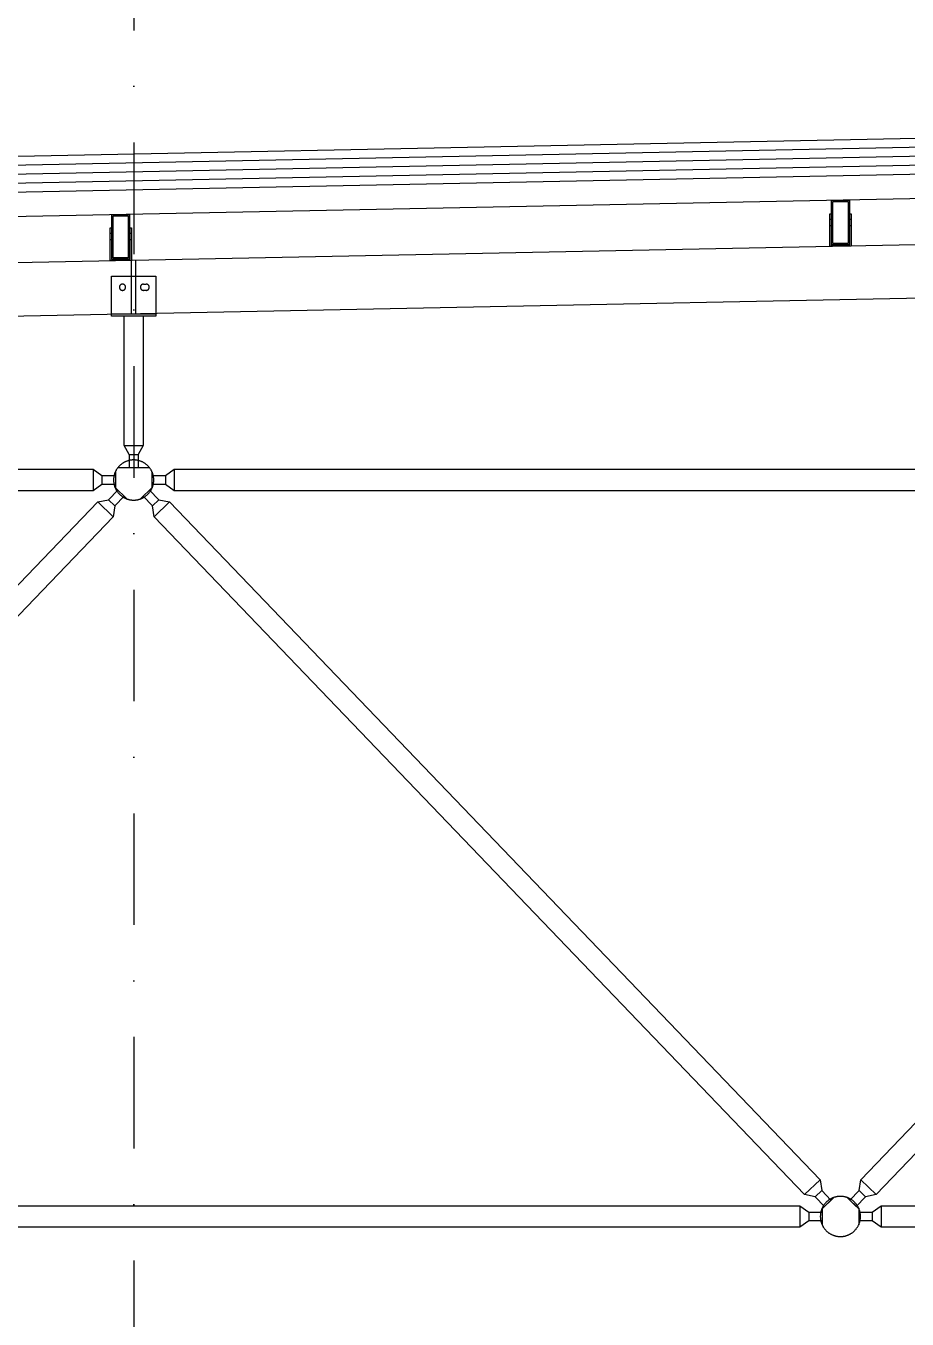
# Model space of a CAD drawing. Header units: centimetres. Extents: x 77182 to 116086, y 20619 to 33555.
# Drawn here: x 83159.9 to 83357.3, y 22535.4 to 22825.2 of the extents above; entities that cross this region are included whole.
import ezdxf

# ---------------------------------------------------------------- set-up
doc = ezdxf.new("R2010")
doc.units = ezdxf.units.CM
doc.header["$LTSCALE"] = 100
doc.linetypes.add('DASHDOT2', pattern=[0.5, 0.25, -0.125, 0, -0.125])
doc.linetypes.add('HIDDEN', pattern=[9.524999999999999, 6.349999999999999, -3.174999999999999])
for name, color, linetype in [('A-ANNO-GRID', 155, 'DASHDOT2'), ('A-ELEV-01', 255, 'Continuous'), ('A-ELEV-02', 253, 'Continuous'), ('A-WALL-INSL', 249, 'Continuous'), ('A-WALL-SNWPNL', 200, 'Continuous'), ('S-STEL', 3, 'Continuous')]:
    doc.layers.add(name, color=color, linetype=linetype)
doc.linetypes.add('BATTING', pattern='A,0.00254,-2.54,[134,ltypeshp.shx,S=2.54,R=0,X=-2.54,Y=0],-5.08,[134,ltypeshp.shx,S=2.54,R=180,X=2.54,Y=0],-2.54', length=10.16254)

msp = doc.modelspace()

# ---------------------------------------------------------------- linework, layer by layer
at = {"layer": 'A-ANNO-GRID'}
msp.add_line((83184.06779837918, 23450.32734961257), (83184.06779837918, 21881.85678621799), dxfattribs=at)
at = {"layer": 'A-ELEV-01'}
for points in [[(84609.04320586086, 22811.40950459917), (81834.04366994584, 22755.9089657045)], [(84450.20987256087, 22797.93030675762), (81913.36814105339, 22747.19297099707)], [(84450.20987256087, 22785.92790695018), (81913.36814105339, 22735.19057118963)], [(83183.54320616089, 22769.1042235103), (83183.54320616089, 22772.6042235103)], [(83184.54320616089, 22769.1042235103), (83184.54320616089, 22772.6042235103)]]:
    msp.add_lwpolyline(points, dxfattribs=at)
at = {"layer": 'A-ELEV-01', "linetype": 'HIDDEN', "ltscale": 0.05}
for points in [[(83183.54320616089, 22760.58944845969), (83183.54320616089, 22769.1042235103)], [(83184.54320616089, 22760.61944845968), (83184.54320616089, 22769.1042235103)]]:
    msp.add_lwpolyline(points, dxfattribs=at)
at = {"layer": 'A-ELEV-02'}
for points in [[(83340.27653946096, 22776.07592105242), (83344.47653946088, 22776.0759210525), (83344.4765394609, 22783.07592105254), (83344.77653946097, 22783.07592105235), (83344.77653946089, 22775.77592105253), (83339.97653946112, 22775.77592105237), (83339.97653946101, 22783.07592105257), (83340.276539461, 22783.07592105251)], [(83179.04320616098, 22772.90422351018), (83183.24320616087, 22772.90422351027), (83183.24320616091, 22779.9042235103), (83183.54320616098, 22779.90422351011), (83183.54320616089, 22772.6042235103), (83178.7432061611, 22772.60422351013), (83178.74320616102, 22779.90422351034), (83179.043206161, 22779.90422351027)], [(83179.04320616087, 22769.1042235103), (83189.04320616089, 22769.1042235103), (83189.04320616089, 22760.1042235103), (83179.04320616087, 22760.1042235103)], [(83182.2432061609, 22766.6042235103), (83182.24303370868, 22766.61976067093), (83182.2425102256, 22766.63542968121), (83182.24162673893, 22766.65122027787), (83182.24037459693, 22766.66712161683), (83182.23874550858, 22766.68312227989), (83182.23673158415, 22766.69921028454), (83182.23432537596, 22766.71537309677), (83182.23151991879, 22766.73159764699), (83182.22830877046, 22766.7478703493), (83182.22468605165, 22766.76417712399), (83182.22064648465, 22766.7805034233), (83182.21618543164, 22766.79683426069), (83182.21129893055, 22766.81315424318), (83182.20598373009, 22766.8294476071), (83182.20023732207, 22766.8456982569), (83182.19405797165, 22766.861889807), (83182.18744474469, 22766.87800562652), (83182.18039753233, 22766.89402888667), (83182.17291707211, 22766.90994261061), (83182.16500496567, 22766.92572972544), (83182.15666369264, 22766.94137311618), (83182.1478966205, 22766.95685568133), (83182.13870801048, 22766.9721603896), (83182.12910301876, 22766.98727033767), (83182.11908769363, 22767.00216880837), (83182.10866896797, 22767.01683932897), (83182.09785464709, 22767.03126572924), (83182.0866533922, 22767.04543219878), (83182.07507469924, 22767.05932334321), (83182.06312887344, 22767.07292423888), (83182.0508269995, 22767.08622048559), (83182.03818090772, 22767.09919825713), (83182.0252031362, 22767.11184434892), (83182.01190688947, 22767.12414622286), (83181.9983059938, 22767.13609204865), (83181.98441484939, 22767.1476707416), (83181.97024837983, 22767.1588719965), (83181.95582197956, 22767.16968631738), (83181.94115145897, 22767.18010504304), (83181.92625298825, 22767.19012036815), (83181.9111430402, 22767.19972535988), (83181.89583833193, 22767.20891396992), (83181.88035576676, 22767.21768104204), (83181.86471237605, 22767.22602231508), (83181.8489252612, 22767.23393442151), (83181.83301153727, 22767.24141488173), (83181.8169882771, 22767.24846209409), (83181.80087245758, 22767.25507532105), (83181.78468090748, 22767.26125467147), (83181.7684302577, 22767.26700107949), (83181.75213689377, 22767.27231627995), (83181.7358169113, 22767.27720278103), (83181.71948607391, 22767.28166383407), (83181.70315977457, 22767.28570340103), (83181.6868529999, 22767.28932611988), (83181.67058029759, 22767.2925372682), (83181.65435574735, 22767.29534272536), (83181.63819293515, 22767.29774893357), (83181.62210493049, 22767.29976285797), (83181.6061042674, 22767.30139194633), (83181.59020292846, 22767.30264408835), (83181.5744123318, 22767.30352757499), (83181.55874332154, 22767.30405105809), (83181.54320616089, 22767.3042235103), (83181.52766900026, 22767.30405105809), (83181.51199998998, 22767.30352757499), (83181.49620939331, 22767.30264408835), (83181.48030805436, 22767.30139194633), (83181.4643073913, 22767.29976285797), (83181.44821938666, 22767.29774893357), (83181.43205657441, 22767.29534272536), (83181.41583202421, 22767.2925372682), (83181.3995593219, 22767.28932611988), (83181.38325254722, 22767.28570340103), (83181.3669262479, 22767.28166383407), (83181.3505954105, 22767.27720278103), (83181.334275428, 22767.27231627995), (83181.3179820641, 22767.26700107949), (83181.3017314143, 22767.26125467147), (83181.2855398642, 22767.25507532105), (83181.26942404466, 22767.24846209409), (83181.2534007845, 22767.24141488173), (83181.23748706057, 22767.23393442151), (83181.22169994575, 22767.22602231508), (83181.206056555, 22767.21768104204), (83181.19057398988, 22767.20891396992), (83181.1752692816, 22767.19972535988), (83181.16015933352, 22767.19012036815), (83181.14526086283, 22767.18010504304), (83181.1305903422, 22767.16968631738), (83181.11616394194, 22767.1588719965), (83181.10199747239, 22767.1476707416), (83181.08810632798, 22767.13609204865), (83181.0745054323, 22767.12414622286), (83181.0612091856, 22767.11184434892), (83181.04823141405, 22767.09919825713), (83181.03558532227, 22767.08622048559), (83181.02328344833, 22767.07292423888), (83181.01133762253, 22767.05932334321), (83180.9997589296, 22767.04543219878), (83180.98855767467, 22767.03126572924), (83180.97774335381, 22767.01683932897), (83180.96732462815, 22767.00216880837), (83180.95730930306, 22766.98727033767), (83180.94770431131, 22766.9721603896), (83180.93851570127, 22766.95685568133), (83180.92974862915, 22766.94137311618), (83180.92140735609, 22766.92572972544), (83180.91349524967, 22766.90994261061), (83180.90601478943, 22766.89402888667), (83180.89896757712, 22766.87800562652), (83180.89235435014, 22766.861889807), (83180.88617499974, 22766.8456982569), (83180.88042859171, 22766.8294476071), (83180.87511339124, 22766.81315424318), (83180.87022689017, 22766.79683426069), (83180.86576583711, 22766.7805034233), (83180.86172627017, 22766.76417712399), (83180.85810355132, 22766.7478703493), (83180.854892403, 22766.73159764699), (83180.85208694584, 22766.71537309677), (83180.84968073762, 22766.69921028454), (83180.84766681324, 22766.68312227989), (83180.84603772486, 22766.66712161683), (83180.84478558286, 22766.65122027787), (83180.84390209621, 22766.63542968121), (83180.84337861312, 22766.61976067093), (83180.8432061609, 22766.6042235103), (83180.84337861312, 22766.58868634966), (83180.84390209621, 22766.5730173394), (83180.84478558286, 22766.55722674273), (83180.84603772486, 22766.54132540377), (83180.84766681324, 22766.52532474071), (83180.84968073762, 22766.50923673606), (83180.85208694584, 22766.49307392383), (83180.854892403, 22766.47684937361), (83180.85810355132, 22766.46057667129), (83180.86172627017, 22766.44426989661), (83180.86576583711, 22766.4279435973), (83180.87022689017, 22766.41161275991), (83180.87511339124, 22766.39529277741), (83180.88042859171, 22766.3789994135), (83180.88617499974, 22766.36274876371), (83180.89235435014, 22766.3465572136), (83180.89896757712, 22766.33044139409), (83180.90601478943, 22766.31441813393), (83180.91349524967, 22766.29850440999), (83180.92140735609, 22766.28271729516), (83180.92974862915, 22766.26707390442), (83180.93851570127, 22766.25159133928), (83180.94770431131, 22766.23628663101), (83180.95730930306, 22766.22117668293), (83180.96732462815, 22766.20627821223), (83180.97774335381, 22766.19160769163), (83180.98855767467, 22766.17718129136), (83180.9997589296, 22766.16301482182), (83181.01133762253, 22766.14912367739), (83181.02328344833, 22766.13552278173), (83181.03558532227, 22766.122226535), (83181.04823141405, 22766.10924876347), (83181.0612091856, 22766.09660267168), (83181.0745054323, 22766.08430079774), (83181.08810632798, 22766.07235497196), (83181.10199747239, 22766.060776279), (83181.11616394194, 22766.0495750241), (83181.1305903422, 22766.03876070323), (83181.14526086283, 22766.02834197757), (83181.16015933352, 22766.01832665245), (83181.1752692816, 22766.00872166072), (83181.19057398988, 22765.99953305068), (83181.206056555, 22765.99076597855), (83181.22169994575, 22765.98242470552), (83181.23748706057, 22765.97451259908), (83181.2534007845, 22765.96703213887), (83181.26942404466, 22765.95998492652), (83181.2855398642, 22765.95337169956), (83181.3017314143, 22765.94719234912), (83181.3179820641, 22765.94144594112), (83181.334275428, 22765.93613074065), (83181.3505954105, 22765.93124423957), (83181.3669262479, 22765.92678318653), (83181.38325254722, 22765.92274361957), (83181.3995593219, 22765.91912090073), (83181.41583202421, 22765.91590975241), (83181.43205657441, 22765.91310429524), (83181.44821938666, 22765.91069808703), (83181.4643073913, 22765.90868416263), (83181.48030805436, 22765.90705507427), (83181.49620939331, 22765.90580293226), (83181.51199998998, 22765.9049194456), (83181.52766900026, 22765.90439596251), (83181.54320616089, 22765.9042235103), (83181.55874332154, 22765.90439596251), (83181.5744123318, 22765.9049194456), (83181.59020292846, 22765.90580293226), (83181.6061042674, 22765.90705507427), (83181.62210493049, 22765.90868416263), (83181.63819293515, 22765.91069808703), (83181.65435574735, 22765.91310429524), (83181.67058029759, 22765.91590975241), (83181.6868529999, 22765.91912090073), (83181.70315977457, 22765.92274361957), (83181.71948607391, 22765.92678318653), (83181.7358169113, 22765.93124423957), (83181.75213689377, 22765.93613074065), (83181.7684302577, 22765.94144594112), (83181.78468090748, 22765.94719234912), (83181.80087245758, 22765.95337169956), (83181.8169882771, 22765.95998492652), (83181.83301153727, 22765.96703213887), (83181.8489252612, 22765.97451259908), (83181.86471237605, 22765.98242470552), (83181.88035576676, 22765.99076597855), (83181.89583833193, 22765.99953305068), (83181.9111430402, 22766.00872166072), (83181.92625298825, 22766.01832665245), (83181.94115145897, 22766.02834197757), (83181.95582197956, 22766.03876070323), (83181.97024837983, 22766.0495750241), (83181.98441484939, 22766.060776279), (83181.9983059938, 22766.07235497196), (83182.01190688947, 22766.08430079774), (83182.0252031362, 22766.09660267168), (83182.03818090772, 22766.10924876347), (83182.0508269995, 22766.122226535), (83182.06312887344, 22766.13552278173), (83182.07507469924, 22766.14912367739), (83182.0866533922, 22766.16301482182), (83182.09785464709, 22766.17718129136), (83182.10866896797, 22766.19160769163), (83182.11908769363, 22766.20627821223), (83182.12910301876, 22766.22117668293), (83182.13870801048, 22766.23628663101), (83182.1478966205, 22766.25159133928), (83182.15666369264, 22766.26707390442), (83182.16500496567, 22766.28271729516), (83182.17291707211, 22766.29850440999), (83182.18039753233, 22766.31441813393), (83182.18744474469, 22766.33044139409), (83182.19405797165, 22766.3465572136), (83182.20023732207, 22766.36274876371), (83182.20598373009, 22766.3789994135), (83182.21129893055, 22766.39529277741), (83182.21618543164, 22766.41161275991), (83182.22064648465, 22766.4279435973), (83182.22468605165, 22766.44426989661), (83182.22830877046, 22766.46057667129), (83182.23151991879, 22766.47684937361), (83182.23432537596, 22766.49307392383), (83182.23673158415, 22766.50923673606), (83182.23874550858, 22766.52532474071), (83182.24037459693, 22766.54132540377), (83182.24162673893, 22766.55722674273), (83182.2425102256, 22766.5730173394), (83182.24303370868, 22766.58868634966)], [(83188.54320616082, 22723.40890211092), (83188.54209753947, 22723.50878385785), (83188.53873229102, 22723.60951320959), (83188.53305273398, 22723.71102418817), (83188.52500324958, 22723.81324708145), (83188.51453053873, 22723.91610848684), (83188.50158388185, 22724.01953137391), (83188.48611540053, 22724.12343516677), (83188.46808031871, 22724.22773584677), (83188.44743722236, 22724.33234607594), (83188.42414831553, 22724.43717534174), (83188.3981796708, 22724.54213012308), (83188.36950147268, 22724.64711407772), (83188.33808825145, 22724.75202825086), (83188.30391910562, 22724.85677130463), (83188.26697791125, 22724.9612397676), (83188.22725351562, 22725.06532830393), (83188.18473991376, 22725.16893000087), (83188.13943640573, 22725.27193667332), (83188.09134773292, 22725.37423918434), (83188.04048419157, 22725.47572777966), (83187.98686172203, 22725.57629243443), (83187.9305019727, 22725.67582321034), (83187.87143233672, 22725.77421062065), (83187.80968596131, 22725.87134600113), (83187.74530172843, 22725.96712188418), (83187.67832420632, 22726.06143237375), (83187.60880357213, 22726.15417351837), (83187.53679550494, 22726.24524367969), (83187.46236105022, 22726.33454389389), (83187.38556645587, 22726.42197822316), (83187.30648298055, 22726.50745409495), (83187.2251866762, 22726.59088262623), (83187.1417581449, 22726.67217893062), (83187.05628227312, 22726.75126240591), (83186.96884794383, 22726.82805700029), (83186.87954772965, 22726.90249145498), (83186.7884775683, 22726.97449952217), (83186.69573642372, 22727.04402015639), (83186.60142593415, 22727.11099767848), (83186.50565005108, 22727.17538191137), (83186.40851467058, 22727.23712828677), (83186.31012726028, 22727.29619792276), (83186.2105964844, 22727.3525576721), (83186.1100318296, 22727.40618014163), (83186.00854323429, 22727.45704368299), (83185.90624072326, 22727.50513235579), (83185.8032340508, 22727.55043586381), (83185.69963235388, 22727.59294946567), (83185.59554381756, 22727.63267386131), (83185.49107535456, 22727.66961505567), (83185.38633230081, 22727.70378420148), (83185.28141812768, 22727.73519742273), (83185.17643417302, 22727.76387562085), (83185.07147939168, 22727.78984426558), (83184.96665012588, 22727.81313317243), (83184.8620398967, 22727.83377626876), (83184.75773921671, 22727.85181135057), (83184.65383542386, 22727.86727983189), (83184.55041253682, 22727.88022648876), (83184.4475511314, 22727.89069919964), (83184.34532823812, 22727.89874868403), (83184.24381725951, 22727.90442824106), (83184.14308790783, 22727.9077934895), (83184.04320616084, 22727.90890211088), (83183.94332441394, 22727.9077934895), (83183.84259506219, 22727.90442824106), (83183.74108408362, 22727.89874868403), (83183.63886119032, 22727.89069919964), (83183.53599978494, 22727.88022648876), (83183.43257689787, 22727.86727983189), (83183.32867310502, 22727.85181135057), (83183.22437242503, 22727.83377626876), (83183.11976219586, 22727.81313317243), (83183.01493293006, 22727.78984426558), (83182.9099781487, 22727.76387562085), (83182.80499419406, 22727.73519742273), (83182.70008002094, 22727.70378420148), (83182.59533696718, 22727.66961505567), (83182.49086850419, 22727.63267386131), (83182.38677996784, 22727.59294946567), (83182.28317827093, 22727.55043586381), (83182.18017159848, 22727.50513235579), (83182.07786908744, 22727.45704368299), (83181.97638049212, 22727.40618014163), (83181.87581583735, 22727.3525576721), (83181.77628506142, 22727.29619792276), (83181.67789765113, 22727.23712828677), (83181.58076227065, 22727.17538191137), (83181.48498638762, 22727.11099767848), (83181.39067589802, 22727.04402015639), (83181.29793475341, 22726.97449952217), (83181.2068645921, 22726.90249145498), (83181.1175643779, 22726.82805700029), (83181.03013004863, 22726.75126240591), (83180.94465417686, 22726.67217893062), (83180.86122564555, 22726.59088262623), (83180.77992934117, 22726.50745409495), (83180.70084586588, 22726.42197822316), (83180.6240512715, 22726.33454389389), (83180.5496168168, 22726.24524367969), (83180.47760874961, 22726.15417351837), (83180.40808811542, 22726.06143237375), (83180.3411105933, 22725.96712188418), (83180.2767263604, 22725.87134600113), (83180.21497998502, 22725.77421062065), (83180.15591034904, 22725.67582321034), (83180.0995505997, 22725.57629243443), (83180.04592813016, 22725.47572777966), (83179.99506458877, 22725.37423918434), (83179.94697591598, 22725.27193667332), (83179.90167240798, 22725.16893000087), (83179.85915880612, 22725.06532830393), (83179.81943441048, 22724.9612397676), (83179.7824932161, 22724.85677130463), (83179.74832407029, 22724.75202825086), (83179.71691084906, 22724.64711407772), (83179.68823265095, 22724.54213012308), (83179.66226400621, 22724.43717534174), (83179.63897509937, 22724.33234607594), (83179.61833200302, 22724.22773584677), (83179.60029692121, 22724.12343516677), (83179.5848284399, 22724.01953137391), (83179.57188178302, 22723.91610848684), (83179.56140907214, 22723.81324708145), (83179.55335958776, 22723.71102418817), (83179.54768003072, 22723.60951320959), (83179.54431478227, 22723.50878385785), (83179.54320616092, 22723.40890211092), (83179.54431478227, 22723.30902036399), (83179.54768003072, 22723.20829101225), (83179.55335958776, 22723.10678003367), (83179.56140907214, 22723.00455714038), (83179.57188178302, 22722.901695735), (83179.5848284399, 22722.79827284793), (83179.60029692121, 22722.69436905506), (83179.61833200302, 22722.59006837507), (83179.63897509937, 22722.4854581459), (83179.66226400621, 22722.3806288801), (83179.68823265095, 22722.27567409876), (83179.71691084906, 22722.17069014412), (83179.74832407029, 22722.06577597097), (83179.7824932161, 22721.96103291721), (83179.81943441048, 22721.85656445424), (83179.85915880612, 22721.75247591791), (83179.90167240798, 22721.64887422098), (83179.94697591598, 22721.54586754853), (83179.99506458877, 22721.4435650375), (83180.04592813016, 22721.34207644219), (83180.0995505997, 22721.2415117874), (83180.15591034904, 22721.1419810115), (83180.21497998502, 22721.04359360119), (83180.2767263604, 22720.9464582207), (83180.3411105933, 22720.85068233765), (83180.40808811542, 22720.75637184809), (83180.47760874961, 22720.66363070347), (83180.5496168168, 22720.57256054215), (83180.6240512715, 22720.48326032795), (83180.70084586588, 22720.39582599868), (83180.77992934117, 22720.31035012689), (83180.86122564555, 22720.2269215956), (83180.94465417686, 22720.14562529123), (83181.03013004863, 22720.06654181593), (83181.1175643779, 22719.98974722156), (83181.2068645921, 22719.91531276686), (83181.29793475341, 22719.84330469967), (83181.39067589802, 22719.77378406546), (83181.48498638762, 22719.70680654336), (83181.58076227065, 22719.64242231046), (83181.67789765113, 22719.58067593507), (83181.77628506142, 22719.52160629909), (83181.87581583735, 22719.46524654974), (83181.97638049212, 22719.41162408022), (83182.07786908744, 22719.36076053885), (83182.18017159848, 22719.31267186604), (83182.28317827093, 22719.26736835803), (83182.38677996784, 22719.22485475617), (83182.49086850419, 22719.18513036053), (83182.59533696718, 22719.14818916617), (83182.70008002094, 22719.11402002035), (83182.80499419406, 22719.08260679911), (83182.9099781487, 22719.053928601), (83183.01493293006, 22719.02795995627), (83183.11976219586, 22719.0046710494), (83183.22437242503, 22718.98402795307), (83183.32867310502, 22718.96599287126), (83183.43257689787, 22718.95052438995), (83183.53599978494, 22718.93757773307), (83183.63886119032, 22718.92710502219), (83183.74108408362, 22718.9190555378), (83183.84259506219, 22718.91337598078), (83183.94332441394, 22718.91001073233), (83184.04320616084, 22718.90890211095), (83184.14308790783, 22718.91001073233), (83184.24381725951, 22718.91337598078), (83184.34532823812, 22718.9190555378), (83184.4475511314, 22718.92710502219), (83184.55041253682, 22718.93757773307), (83184.65383542386, 22718.95052438995), (83184.75773921671, 22718.96599287126), (83184.8620398967, 22718.98402795307), (83184.96665012588, 22719.0046710494), (83185.07147939168, 22719.02795995627), (83185.17643417302, 22719.053928601), (83185.28141812768, 22719.08260679911), (83185.38633230081, 22719.11402002035), (83185.49107535456, 22719.14818916617), (83185.59554381756, 22719.18513036053), (83185.69963235388, 22719.22485475617), (83185.8032340508, 22719.26736835803), (83185.90624072326, 22719.31267186604), (83186.00854323429, 22719.36076053885), (83186.1100318296, 22719.41162408022), (83186.2105964844, 22719.46524654974), (83186.31012726028, 22719.52160629909), (83186.40851467058, 22719.58067593507), (83186.50565005108, 22719.64242231046), (83186.60142593415, 22719.70680654336), (83186.69573642372, 22719.77378406546), (83186.7884775683, 22719.84330469967), (83186.87954772965, 22719.91531276686), (83186.96884794383, 22719.98974722156), (83187.05628227312, 22720.06654181593), (83187.1417581449, 22720.14562529123), (83187.2251866762, 22720.2269215956), (83187.30648298055, 22720.31035012689), (83187.38556645587, 22720.39582599868), (83187.46236105022, 22720.48326032795), (83187.53679550494, 22720.57256054215), (83187.60880357213, 22720.66363070347), (83187.67832420632, 22720.75637184809), (83187.74530172843, 22720.85068233765), (83187.80968596131, 22720.9464582207), (83187.87143233672, 22721.04359360119), (83187.9305019727, 22721.1419810115), (83187.98686172203, 22721.2415117874), (83188.04048419157, 22721.34207644219), (83188.09134773292, 22721.4435650375), (83188.13943640573, 22721.54586754853), (83188.18473991376, 22721.64887422098), (83188.22725351562, 22721.75247591791), (83188.26697791125, 22721.85656445424), (83188.30391910562, 22721.96103291721), (83188.33808825145, 22722.06577597097), (83188.36950147268, 22722.17069014412), (83188.3981796708, 22722.27567409876), (83188.42414831553, 22722.3806288801), (83188.44743722236, 22722.4854581459), (83188.46808031871, 22722.59006837507), (83188.48611540053, 22722.69436905506), (83188.50158388185, 22722.79827284793), (83188.51453053873, 22722.901695735), (83188.52500324958, 22723.00455714038), (83188.53305273398, 22723.10678003367), (83188.53873229102, 22723.20829101225), (83188.54209753947, 22723.30902036399)], [(83027.82709832895, 22562.05956729928), (83029.90423863337, 22564.22416614332), (83030.2680297149, 22566.64694988295), (83176.0000451679, 22718.5150502291), (83178.4057744923, 22718.97839828153), (83180.48291479675, 22721.14299712556), (83181.92598069282, 22719.7582369226), (83179.84884038835, 22717.59363807856), (83179.48504930684, 22715.17085433893), (83033.75303385383, 22563.30275399278), (83031.34730452942, 22562.83940594035), (83029.27016422499, 22560.67480709631)], [(83187.60349752493, 22721.14299712556), (83189.68063782941, 22718.97839828153), (83192.08636715382, 22718.5150502291), (83337.81838260683, 22566.64694988294), (83338.18217368834, 22564.22416614332), (83340.25931399278, 22562.05956729928), (83338.81624809679, 22560.67480709631), (83336.73910779232, 22562.83940594035), (83334.33337846791, 22563.30275399278), (83188.60136301492, 22715.17085433893), (83188.2375719334, 22717.59363807856), (83186.16043162894, 22719.7582369226)], [(83346.8765394608, 22558.40890211096), (83346.87543083941, 22558.50878385788), (83346.87206559099, 22558.60951320963), (83346.86638603397, 22558.7110241882), (83346.85833654956, 22558.81324708149), (83346.84786383869, 22558.91610848688), (83346.8349171818, 22559.01953137394), (83346.8194487005, 22559.12343516681), (83346.8014136187, 22559.22773584681), (83346.78077052235, 22559.33234607597), (83346.7574816155, 22559.43717534178), (83346.73151297079, 22559.54213012312), (83346.70283477264, 22559.64711407775), (83346.6714215514, 22559.7520282509), (83346.6372524056, 22559.85677130467), (83346.60031121122, 22559.96123976763), (83346.56058681558, 22560.06532830397), (83346.51807321372, 22560.1689300009), (83346.47276970572, 22560.27193667335), (83346.4246810329, 22560.37423918438), (83346.37381749155, 22560.4757277797), (83346.32019502202, 22560.57629243448), (83346.2638352727, 22560.67582321037), (83346.2047656367, 22560.77421062069), (83346.1430192613, 22560.87134600117), (83346.07863502842, 22560.96712188423), (83346.01165750631, 22561.06143237379), (83345.9421368721, 22561.15417351841), (83345.8701288049, 22561.24524367973), (83345.7956943502, 22561.33454389393), (83345.71889975583, 22561.4219782232), (83345.63981628054, 22561.50745409499), (83345.55851997616, 22561.59088262628), (83345.47509144488, 22561.67217893065), (83345.38961557308, 22561.75126240596), (83345.30218124381, 22561.82805700032), (83345.21288102963, 22561.90249145502), (83345.1218108683, 22561.97449952221), (83345.02906972366, 22562.04402015642), (83344.93475923411, 22562.11099767853), (83344.83898335107, 22562.17538191142), (83344.74184797057, 22562.23712828681), (83344.64346056027, 22562.29619792279), (83344.54392978435, 22562.35255767214), (83344.44336512958, 22562.40618014166), (83344.34187653425, 22562.45704368303), (83344.23957402323, 22562.50513235584), (83344.1365673508, 22562.55043586385), (83344.03296565387, 22562.59294946571), (83343.92887711752, 22562.63267386134), (83343.82440865455, 22562.66961505571), (83343.7196656008, 22562.70378420153), (83343.61475142762, 22562.73519742277), (83343.509767473, 22562.76387562088), (83343.40481269168, 22562.78984426562), (83343.29998342585, 22562.81313317247), (83343.19537319668, 22562.8337762688), (83343.09107251669, 22562.85181135062), (83342.98716872383, 22562.86727983193), (83342.88374583676, 22562.88022648881), (83342.78088443138, 22562.89069919969), (83342.67866153808, 22562.89874868408), (83342.5771505595, 22562.90442824111), (83342.47642120777, 22562.90779348955), (83342.37653946083, 22562.90890211093), (83342.27665771393, 22562.90779348955), (83342.17592836218, 22562.90442824111), (83342.07441738358, 22562.89874868408), (83341.97219449031, 22562.89069919969), (83341.8693330849, 22562.88022648881), (83341.76591019786, 22562.86727983193), (83341.66200640496, 22562.85181135062), (83341.55770572499, 22562.8337762688), (83341.45309549582, 22562.81313317247), (83341.34826623002, 22562.78984426562), (83341.24331144868, 22562.76387562088), (83341.13832749405, 22562.73519742277), (83341.0334133209, 22562.70378420153), (83340.92867026712, 22562.66961505571), (83340.82420180418, 22562.63267386134), (83340.72011326783, 22562.59294946571), (83340.61651157092, 22562.55043586385), (83340.51350489842, 22562.50513235584), (83340.41120238742, 22562.45704368303), (83340.30971379211, 22562.40618014166), (83340.20914913731, 22562.35255767214), (83340.10961836141, 22562.29619792279), (83340.01123095112, 22562.23712828681), (83339.91409557062, 22562.17538191142), (83339.81831968756, 22562.11099767853), (83339.72400919803, 22562.04402015642), (83339.6312680534, 22561.97449952221), (83339.54019789206, 22561.90249145502), (83339.45089767786, 22561.82805700032), (83339.36346334859, 22561.75126240596), (83339.27798747682, 22561.67217893065), (83339.19455894551, 22561.59088262628), (83339.11326264116, 22561.50745409499), (83339.03417916584, 22561.4219782232), (83338.95738457149, 22561.33454389393), (83338.88295011676, 22561.24524367973), (83338.81094204957, 22561.15417351841), (83338.74142141538, 22561.06143237379), (83338.67444389328, 22560.96712188423), (83338.61005966038, 22560.87134600117), (83338.54831328499, 22560.77421062069), (83338.489243649, 22560.67582321037), (83338.43288389966, 22560.57629243448), (83338.3792614301, 22560.4757277797), (83338.32839788876, 22560.37423918438), (83338.28030921597, 22560.27193667335), (83338.23500570795, 22560.1689300009), (83338.19249210609, 22560.06532830397), (83338.15276771045, 22559.96123976763), (83338.11582651609, 22559.85677130467), (83338.08165737028, 22559.7520282509), (83338.05024414902, 22559.64711407775), (83338.02156595091, 22559.54213012312), (83337.99559730617, 22559.43717534178), (83337.97230839932, 22559.33234607597), (83337.951665303, 22559.22773584681), (83337.93363022117, 22559.12343516681), (83337.91816173986, 22559.01953137394), (83337.90521508298, 22558.91610848688), (83337.89474237213, 22558.81324708149), (83337.88669288773, 22558.7110241882), (83337.88101333068, 22558.60951320963), (83337.87764808224, 22558.50878385788), (83337.87653946086, 22558.40890211096), (83337.87764808224, 22558.30902036402), (83337.88101333068, 22558.20829101228), (83337.88669288773, 22558.10678003371), (83337.89474237213, 22558.00455714042), (83337.90521508298, 22557.90169573502), (83337.91816173986, 22557.79827284796), (83337.93363022117, 22557.6943690551), (83337.951665303, 22557.5900683751), (83337.97230839932, 22557.48545814594), (83337.99559730617, 22557.38062888013), (83338.02156595091, 22557.27567409879), (83338.05024414902, 22557.17069014416), (83338.08165737028, 22557.065775971), (83338.11582651609, 22556.96103291724), (83338.15276771045, 22556.85656445427), (83338.19249210609, 22556.75247591794), (83338.23500570795, 22556.64887422101), (83338.28030921597, 22556.54586754856), (83338.32839788876, 22556.44356503753), (83338.3792614301, 22556.34207644221), (83338.43288389966, 22556.24151178743), (83338.489243649, 22556.14198101153), (83338.54831328499, 22556.04359360122), (83338.61005966038, 22555.94645822074), (83338.67444389328, 22555.85068233768), (83338.74142141538, 22555.75637184812), (83338.81094204957, 22555.6636307035), (83338.88295011676, 22555.57256054218), (83338.95738457149, 22555.48326032798), (83339.03417916584, 22555.39582599871), (83339.11326264116, 22555.31035012692), (83339.19455894551, 22555.22692159563), (83339.27798747682, 22555.14562529125), (83339.36346334859, 22555.06654181596), (83339.45089767786, 22554.98974722159), (83339.54019789206, 22554.91531276689), (83339.6312680534, 22554.8433046997), (83339.72400919803, 22554.77378406549), (83339.81831968756, 22554.70680654338), (83339.91409557062, 22554.64242231049), (83340.01123095112, 22554.5806759351), (83340.10961836141, 22554.52160629912), (83340.20914913731, 22554.46524654977), (83340.30971379211, 22554.41162408025), (83340.41120238742, 22554.36076053888), (83340.51350489842, 22554.31267186607), (83340.61651157092, 22554.26736835806), (83340.72011326783, 22554.2248547562), (83340.82420180418, 22554.18513036056), (83340.92867026712, 22554.14818916619), (83341.0334133209, 22554.11402002038), (83341.13832749405, 22554.08260679914), (83341.24331144868, 22554.05392860102), (83341.34826623002, 22554.02795995629), (83341.45309549582, 22554.00467104943), (83341.55770572499, 22553.9840279531), (83341.66200640496, 22553.96599287129), (83341.76591019786, 22553.95052438998), (83341.8693330849, 22553.9375777331), (83341.97219449031, 22553.92710502222), (83342.07441738358, 22553.91905553783), (83342.17592836218, 22553.9133759808), (83342.27665771393, 22553.91001073236), (83342.37653946083, 22553.90890211098), (83342.47642120777, 22553.91001073236), (83342.5771505595, 22553.9133759808), (83342.67866153808, 22553.91905553783), (83342.78088443138, 22553.92710502222), (83342.88374583676, 22553.9375777331), (83342.98716872383, 22553.95052438998), (83343.09107251669, 22553.96599287129), (83343.19537319668, 22553.9840279531), (83343.29998342585, 22554.00467104943), (83343.40481269168, 22554.02795995629), (83343.509767473, 22554.05392860102), (83343.61475142762, 22554.08260679914), (83343.7196656008, 22554.11402002038), (83343.82440865455, 22554.14818916619), (83343.92887711752, 22554.18513036056), (83344.03296565387, 22554.2248547562), (83344.1365673508, 22554.26736835806), (83344.23957402323, 22554.31267186607), (83344.34187653425, 22554.36076053888), (83344.44336512958, 22554.41162408025), (83344.54392978435, 22554.46524654977), (83344.64346056027, 22554.52160629912), (83344.74184797057, 22554.5806759351), (83344.83898335107, 22554.64242231049), (83344.93475923411, 22554.70680654338), (83345.02906972366, 22554.77378406549), (83345.1218108683, 22554.8433046997), (83345.21288102963, 22554.91531276689), (83345.30218124381, 22554.98974722159), (83345.38961557308, 22555.06654181596), (83345.47509144488, 22555.14562529125), (83345.55851997616, 22555.22692159563), (83345.63981628054, 22555.31035012692), (83345.71889975583, 22555.39582599871), (83345.7956943502, 22555.48326032798), (83345.8701288049, 22555.57256054218), (83345.9421368721, 22555.6636307035), (83346.01165750631, 22555.75637184812), (83346.07863502842, 22555.85068233768), (83346.1430192613, 22555.94645822074), (83346.2047656367, 22556.04359360122), (83346.2638352727, 22556.14198101153), (83346.32019502202, 22556.24151178743), (83346.37381749155, 22556.34207644221), (83346.4246810329, 22556.44356503753), (83346.47276970572, 22556.54586754856), (83346.51807321372, 22556.64887422101), (83346.56058681558, 22556.75247591794), (83346.60031121122, 22556.85656445427), (83346.6372524056, 22556.96103291724), (83346.6714215514, 22557.065775971), (83346.70283477264, 22557.17069014416), (83346.73151297079, 22557.27567409879), (83346.7574816155, 22557.38062888013), (83346.78077052235, 22557.48545814594), (83346.8014136187, 22557.5900683751), (83346.8194487005, 22557.6943690551), (83346.8349171818, 22557.79827284796), (83346.84786383869, 22557.90169573502), (83346.85833654956, 22558.00455714042), (83346.86638603397, 22558.10678003371), (83346.87206559099, 22558.20829101228), (83346.87543083941, 22558.30902036402)]]:
    msp.add_lwpolyline(points, close=True, dxfattribs=at)
for points in [[(83340.276539461, 22781.77592065639), (83339.97653946101, 22781.77592065637)], [(83340.27653946099, 22780.37592065639), (83339.97653946106, 22780.37592065637)], [(83344.77653946097, 22781.77592065648), (83344.4765394609, 22781.77592065648)], [(83344.77653946096, 22780.37592065648), (83344.4765394609, 22780.37592065648)], [(83179.043206161, 22778.60422311415), (83178.74320616102, 22778.60422311414)], [(83183.54320616098, 22778.60422311426), (83183.2432061609, 22778.60422311424)], [(83179.04320616098, 22777.20422311416), (83178.74320616105, 22777.20422311414)], [(83183.54320616095, 22777.20422311426), (83183.2432061609, 22777.20422311424)], [(83186.24320616089, 22767.3042235103), (83186.22766900025, 22767.30405105809), (83186.21199998997, 22767.30352757499), (83186.19620939333, 22767.30264408835), (83186.18030805438, 22767.30139194633), (83186.1643073913, 22767.29976285797), (83186.14821938664, 22767.29774893357), (83186.13205657442, 22767.29534272536), (83186.1158320242, 22767.2925372682), (83186.09955932188, 22767.28932611988), (83186.08325254722, 22767.28570340103), (83186.06692624788, 22767.28166383407), (83186.05059541049, 22767.27720278103), (83186.03427542801, 22767.27231627995), (83186.0179820641, 22767.26700107949), (83186.0017314143, 22767.26125467147), (83185.9855398642, 22767.25507532105), (83185.96942404468, 22767.24846209409), (83185.95340078452, 22767.24141488173), (83185.93748706058, 22767.23393442151), (83185.92169994576, 22767.22602231508), (83185.90605655502, 22767.21768104204), (83185.89057398986, 22767.20891396992), (83185.87526928158, 22767.19972535988), (83185.86015933353, 22767.19012036815), (83185.84526086281, 22767.18010504304), (83185.83059034223, 22767.16968631738), (83185.81616394196, 22767.1588719965), (83185.80199747242, 22767.1476707416), (83185.788106328, 22767.13609204865), (83185.77450543232, 22767.12414622286), (83185.76120918558, 22767.11184434892), (83185.74823141407, 22767.09919825713), (83185.73558532228, 22767.08622048559), (83185.72328344834, 22767.07292423888), (83185.71133762255, 22767.05932334321), (83185.69975892956, 22767.04543219878), (83185.6885576747, 22767.03126572924), (83185.67774335382, 22767.01683932897), (83185.66732462816, 22767.00216880837), (83185.65730930305, 22766.98727033767), (83185.6477043113, 22766.9721603896), (83185.63851570126, 22766.95685568133), (83185.62974862913, 22766.94137311618), (83185.62140735611, 22766.92572972544), (83185.61349524966, 22766.90994261061), (83185.60601478946, 22766.89402888667), (83185.5989675771, 22766.87800562652), (83185.59235435014, 22766.861889807), (83185.58617499971, 22766.8456982569), (83185.5804285917, 22766.8294476071), (83185.57511339124, 22766.81315424318), (83185.57022689015, 22766.79683426069), (83185.56576583713, 22766.7805034233), (83185.56172627016, 22766.76417712399), (83185.55810355135, 22766.7478703493), (83185.55489240302, 22766.73159764699), (83185.55208694583, 22766.71537309677), (83185.54968073763, 22766.69921028454), (83185.5476668132, 22766.68312227989), (83185.54603772485, 22766.66712161683), (83185.54478558282, 22766.65122027787), (83185.5439020962, 22766.63542968121), (83185.5433786131, 22766.61976067093), (83185.54320616089, 22766.6042235103), (83185.5433786131, 22766.58868634966), (83185.5439020962, 22766.5730173394), (83185.54478558282, 22766.55722674273), (83185.54603772485, 22766.54132540377), (83185.5476668132, 22766.52532474071), (83185.54968073763, 22766.50923673606), (83185.55208694583, 22766.49307392383), (83185.55489240302, 22766.47684937361), (83185.55810355135, 22766.46057667129), (83185.56172627016, 22766.44426989661), (83185.56576583713, 22766.4279435973), (83185.57022689015, 22766.41161275991), (83185.57511339124, 22766.39529277741), (83185.5804285917, 22766.3789994135), (83185.58617499971, 22766.36274876371), (83185.59235435014, 22766.3465572136), (83185.5989675771, 22766.33044139409), (83185.60601478946, 22766.31441813393), (83185.61349524966, 22766.29850440999), (83185.62140735611, 22766.28271729516), (83185.62974862913, 22766.26707390442), (83185.63851570126, 22766.25159133928), (83185.6477043113, 22766.23628663101), (83185.65730930305, 22766.22117668293), (83185.66732462816, 22766.20627821223), (83185.67774335382, 22766.19160769163), (83185.6885576747, 22766.17718129136), (83185.69975892956, 22766.16301482182), (83185.71133762255, 22766.14912367739), (83185.72328344834, 22766.13552278173), (83185.73558532228, 22766.122226535), (83185.74823141407, 22766.10924876347), (83185.76120918558, 22766.09660267168), (83185.77450543232, 22766.08430079774), (83185.788106328, 22766.07235497196), (83185.80199747242, 22766.060776279), (83185.81616394196, 22766.0495750241), (83185.83059034223, 22766.03876070323), (83185.84526086281, 22766.02834197757), (83185.86015933353, 22766.01832665245), (83185.87526928158, 22766.00872166072), (83185.89057398986, 22765.99953305068), (83185.90605655502, 22765.99076597855), (83185.92169994576, 22765.98242470552), (83185.93748706058, 22765.97451259908), (83185.95340078452, 22765.96703213887), (83185.96942404468, 22765.95998492652), (83185.9855398642, 22765.95337169956), (83186.0017314143, 22765.94719234912), (83186.0179820641, 22765.94144594112), (83186.03427542801, 22765.93613074065), (83186.05059541049, 22765.93124423957), (83186.06692624788, 22765.92678318653), (83186.08325254722, 22765.92274361957), (83186.09955932188, 22765.91912090073), (83186.1158320242, 22765.91590975241), (83186.13205657442, 22765.91310429524), (83186.14821938664, 22765.91069808703), (83186.1643073913, 22765.90868416263), (83186.18030805438, 22765.90705507427), (83186.19620939333, 22765.90580293226), (83186.21199998997, 22765.9049194456), (83186.22766900025, 22765.90439596251), (83186.24320616089, 22765.9042235103)], [(83186.24320616089, 22767.3042235103), (83186.8432061609, 22767.3042235103)], [(83186.8432061609, 22765.9042235103), (83186.24320616089, 22765.9042235103)], [(83186.8432061609, 22765.9042235103), (83186.85874332153, 22765.90439596251), (83186.87441233177, 22765.9049194456), (83186.8902029285, 22765.90580293226), (83186.90610426743, 22765.90705507427), (83186.92210493048, 22765.90868416263), (83186.93819293514, 22765.91069808703), (83186.95435574735, 22765.91310429524), (83186.9705802976, 22765.91590975241), (83186.9868529999, 22765.91912090073), (83187.00315977458, 22765.92274361957), (83187.0194860739, 22765.92678318653), (83187.03581691127, 22765.93124423957), (83187.05213689376, 22765.93613074065), (83187.0684302577, 22765.94144594112), (83187.08468090749, 22765.94719234912), (83187.10087245758, 22765.95337169956), (83187.11698827712, 22765.95998492652), (83187.13301153725, 22765.96703213887), (83187.1489252612, 22765.97451259908), (83187.16471237602, 22765.98242470552), (83187.18035576679, 22765.99076597855), (83187.19583833191, 22765.99953305068), (83187.21114304019, 22766.00872166072), (83187.22625298827, 22766.01832665245), (83187.24115145895, 22766.02834197757), (83187.25582197955, 22766.03876070323), (83187.27024837983, 22766.0495750241), (83187.28441484935, 22766.060776279), (83187.29830599383, 22766.07235497196), (83187.31190688946, 22766.08430079774), (83187.3252031362, 22766.09660267168), (83187.33818090771, 22766.10924876347), (83187.3508269995, 22766.122226535), (83187.36312887345, 22766.13552278173), (83187.37507469922, 22766.14912367739), (83187.38665339218, 22766.16301482182), (83187.3978546471, 22766.17718129136), (83187.40866896797, 22766.19160769163), (83187.41908769363, 22766.20627821223), (83187.42910301875, 22766.22117668293), (83187.43870801048, 22766.23628663101), (83187.4478966205, 22766.25159133928), (83187.45666369263, 22766.26707390442), (83187.46500496565, 22766.28271729516), (83187.4729170721, 22766.29850440999), (83187.48039753232, 22766.31441813393), (83187.48744474468, 22766.33044139409), (83187.49405797163, 22766.3465572136), (83187.50023732206, 22766.36274876371), (83187.50598373007, 22766.3789994135), (83187.51129893053, 22766.39529277741), (83187.51618543162, 22766.41161275991), (83187.52064648466, 22766.4279435973), (83187.5246860516, 22766.44426989661), (83187.52830877047, 22766.46057667129), (83187.53151991879, 22766.47684937361), (83187.53432537596, 22766.49307392383), (83187.53673158417, 22766.50923673606), (83187.53874550854, 22766.52532474071), (83187.54037459692, 22766.54132540377), (83187.54162673894, 22766.55722674273), (83187.54251022558, 22766.5730173394), (83187.54303370867, 22766.58868634966), (83187.54320616087, 22766.6042235103), (83187.54303370867, 22766.61976067093), (83187.54251022558, 22766.63542968121), (83187.54162673894, 22766.65122027787), (83187.54037459692, 22766.66712161683), (83187.53874550854, 22766.68312227989), (83187.53673158417, 22766.69921028454), (83187.53432537596, 22766.71537309677), (83187.53151991879, 22766.73159764699), (83187.52830877047, 22766.7478703493), (83187.5246860516, 22766.76417712399), (83187.52064648466, 22766.7805034233), (83187.51618543162, 22766.79683426069), (83187.51129893053, 22766.81315424318), (83187.50598373007, 22766.8294476071), (83187.50023732206, 22766.8456982569), (83187.49405797163, 22766.861889807), (83187.48744474468, 22766.87800562652), (83187.48039753232, 22766.89402888667), (83187.4729170721, 22766.90994261061), (83187.46500496565, 22766.92572972544), (83187.45666369263, 22766.94137311618), (83187.4478966205, 22766.95685568133), (83187.43870801048, 22766.9721603896), (83187.42910301875, 22766.98727033767), (83187.41908769363, 22767.00216880837), (83187.40866896797, 22767.01683932897), (83187.3978546471, 22767.03126572924), (83187.38665339218, 22767.04543219878), (83187.37507469922, 22767.05932334321), (83187.36312887345, 22767.07292423888), (83187.3508269995, 22767.08622048559), (83187.33818090771, 22767.09919825713), (83187.3252031362, 22767.11184434892), (83187.31190688946, 22767.12414622286), (83187.29830599383, 22767.13609204865), (83187.28441484935, 22767.1476707416), (83187.27024837983, 22767.1588719965), (83187.25582197955, 22767.16968631738), (83187.24115145895, 22767.18010504304), (83187.22625298827, 22767.19012036815), (83187.21114304019, 22767.19972535988), (83187.19583833191, 22767.20891396992), (83187.18035576679, 22767.21768104204), (83187.16471237602, 22767.22602231508), (83187.1489252612, 22767.23393442151), (83187.13301153725, 22767.24141488173), (83187.11698827712, 22767.24846209409), (83187.10087245758, 22767.25507532105), (83187.08468090749, 22767.26125467147), (83187.0684302577, 22767.26700107949), (83187.05213689376, 22767.27231627995), (83187.03581691127, 22767.27720278103), (83187.0194860739, 22767.28166383407), (83187.00315977458, 22767.28570340103), (83186.9868529999, 22767.28932611988), (83186.9705802976, 22767.2925372682), (83186.95435574735, 22767.29534272536), (83186.93819293514, 22767.29774893357), (83186.92210493048, 22767.29976285797), (83186.90610426743, 22767.30139194633), (83186.8902029285, 22767.30264408835), (83186.87441233177, 22767.30352757499), (83186.85874332153, 22767.30405105809), (83186.8432061609, 22767.3042235103)], [(83181.92320616086, 22731.10763962357), (83181.92284869224, 22760.1042235103)], [(83186.16284869221, 22760.1042235103), (83186.16320616085, 22731.10763962357)], [(83183.04320616086, 22729.10763962357), (83181.92320616086, 22731.10763962357)], [(83181.92320616086, 22731.10763962357), (83186.16320616085, 22731.10763962357)], [(83186.16320616085, 22731.10763962357), (83185.04320616084, 22729.10763962357)], [(83183.04320616086, 22729.10763962357), (83183.04320616086, 22726.10985393327)], [(83183.04320616086, 22729.10763962357), (83185.04320616084, 22729.10763962357)], [(83185.04320616084, 22729.10763962357), (83185.04320616084, 22726.1079502886)], [(82871.47653956086, 22724.40890211093), (82874.47653956086, 22724.40890211093), (82876.47653956086, 22725.82390211093), (83174.94320616088, 22725.82390211093), (83176.94320616087, 22724.40890211093), (83179.94320616088, 22724.40890211093)], [(83174.94320616088, 22725.82390211093), (83174.94320616088, 22720.99390211094)], [(83187.64320616084, 22726.10890211092), (83180.44320616093, 22726.10890211093)], [(83188.14320616086, 22724.40890211093), (83191.14320616086, 22724.40890211093), (83193.14320616086, 22725.82390211093), (83491.60987276086, 22725.82390211093), (83493.60987276088, 22724.40890211093), (83496.60987276086, 22724.40890211093)], [(83193.14320616086, 22725.82390211093), (83193.14320616086, 22720.99390211094)], [(83179.94320616088, 22722.40890211093), (83176.94320616087, 22722.40890211093), (83174.94320616088, 22720.99390211094), (82876.47653956086, 22720.99390211094), (82874.47653956086, 22722.40890211093), (82871.47653956086, 22722.40890211093)], [(83176.94320616087, 22724.40890211093), (83176.94320616087, 22722.40890211093)], [(83179.94320616088, 22725.26362580994), (83179.94320616088, 22721.55417841193)], [(83188.14320616086, 22725.26362580994), (83188.14320616086, 22721.55417841193)], [(83496.60987276086, 22722.40890211093), (83493.60987276088, 22722.40890211093), (83491.60987276086, 22720.99390211094), (83193.14320616086, 22720.99390211094), (83191.14320616086, 22722.40890211093), (83188.14320616086, 22722.40890211093)], [(83191.14320616086, 22724.40890211093), (83191.14320616086, 22722.40890211093)], [(83179.86620348651, 22721.73479080701), (83182.54269200307, 22719.16644324115)], [(83188.22020883524, 22721.73479080701), (83185.54372031867, 22719.16644324115)], [(83498.5926472928, 22719.7582369226), (83496.51550698838, 22717.59363807856), (83496.15171590683, 22715.17085433893), (83350.41970045384, 22563.30275399278), (83348.01397112943, 22562.83940594035), (83345.93683082497, 22560.67480709631), (83344.49376492893, 22562.05956729928), (83346.57090523338, 22564.22416614332), (83346.93469631491, 22566.64694988295), (83492.6667117679, 22718.5150502291), (83495.07244109231, 22718.97839828153), (83497.14958139673, 22721.14299712556)], [(83176.0000451679, 22718.5150502291), (83179.48504930684, 22715.17085433893)], [(83178.4057744923, 22718.97839828153), (83179.84884038835, 22717.59363807856)], [(83189.68063782941, 22718.97839828153), (83188.2375719334, 22717.59363807856)], [(83192.08636715382, 22718.5150502291), (83188.60136301492, 22715.17085433893)], [(83337.81838260683, 22566.64694988294), (83334.33337846791, 22563.30275399278)], [(83346.93469631491, 22566.64694988295), (83350.41970045384, 22563.30275399278)], [(83338.18217368834, 22564.22416614332), (83336.73910779232, 22562.83940594035)], [(83346.57090523338, 22564.22416614332), (83348.01397112943, 22562.83940594035)], [(83029.80987286087, 22559.40890211093), (83032.80987286087, 22559.40890211093), (83034.80987286087, 22560.82390211093), (83333.27653946087, 22560.82390211093), (83335.27653946086, 22559.40890211093), (83338.27653946087, 22559.40890211093)], [(83333.27653946087, 22560.82390211093), (83333.27653946087, 22555.99390211094)], [(83340.87602530306, 22562.65136098073), (83338.1995367865, 22560.08301341485)], [(83338.27653946087, 22560.26362580994), (83338.27653946087, 22556.55417841194)], [(83343.87705361866, 22562.65136098073), (83346.55354213523, 22560.08301341485)], [(83346.47653946085, 22559.40890211093), (83349.47653946085, 22559.40890211093), (83351.47653946085, 22560.82390211093), (83649.94320606088, 22560.82390211093), (83651.94320606088, 22559.40890211093), (83654.9432060609, 22559.40890211093)], [(83346.47653946085, 22560.26362580994), (83346.47653946085, 22556.55417841194)], [(83351.47653946085, 22560.82390211093), (83351.47653946085, 22555.99390211094)], [(83338.27653946087, 22557.40890211093), (83335.27653946086, 22557.40890211093), (83333.27653946087, 22555.99390211094), (83034.80987286087, 22555.99390211094), (83032.80987286087, 22557.40890211093), (83029.80987286087, 22557.40890211093)], [(83335.27653946086, 22559.40890211093), (83335.27653946086, 22557.40890211093)], [(83654.9432060609, 22557.40890211093), (83651.94320606088, 22557.40890211093), (83649.94320606088, 22555.99390211094), (83351.47653946085, 22555.99390211094), (83349.47653946085, 22557.40890211093), (83346.47653946085, 22557.40890211093)], [(83349.47653946085, 22559.40890211093), (83349.47653946085, 22557.40890211093)]]:
    msp.add_lwpolyline(points, dxfattribs=at)
at = {"layer": 'A-ELEV-02', "linetype": 'HIDDEN', "ltscale": 0.1}
msp.add_lwpolyline([(83189.04320616089, 22760.6042235103), (83179.04320616087, 22760.6042235103)], dxfattribs=at)
at = {"layer": 'A-WALL-INSL'}
for points in [[(84608.88323627187, 22824.90900495917), (81834.04320646086, 22769.41165621809)], [(84608.96322106638, 22820.90980473504), (81834.04320646086, 22765.41085628227)]]:
    msp.add_lwpolyline(points, dxfattribs=at)
at = {"layer": 'A-WALL-INSL', "linetype": 'BATTING', "ltscale": 0.002}
for points in [[(84608.92322866913, 22822.90940484711), (81834.0032140636, 22767.41045639434)], [(84609.00321346361, 22818.91020462298), (81834.00367754858, 22763.40966572831)]]:
    msp.add_lwpolyline(points, dxfattribs=at)
at = {"layer": 'A-WALL-SNWPNL', "ltscale": 100}
msp.add_lwpolyline([(84609.04320586086, 22816.91060451092), (81834.04366994584, 22761.41006561624)], dxfattribs=at)
at = {"layer": 'S-STEL'}
for points in [[(83344.37653946086, 22776.0759210525), (83340.37653946088, 22776.0759210525), (83340.37653946088, 22786.0759210525), (83344.37653946086, 22786.0759210525)], [(83344.07653946088, 22776.3759210525), (83340.67653946087, 22776.3759210525), (83340.67653946087, 22785.7759210525), (83344.07653946088, 22785.7759210525)], [(83183.14320616086, 22772.90422351027), (83179.14320616086, 22772.90422351027), (83179.14320616086, 22782.90422351027), (83183.14320616086, 22782.90422351027)], [(83182.84320616088, 22773.20422351027), (83179.4432061609, 22773.20422351027), (83179.4432061609, 22782.60422351026), (83182.84320616088, 22782.60422351026)]]:
    msp.add_lwpolyline(points, close=True, dxfattribs=at)

doc.saveas('drawing.dxf')
